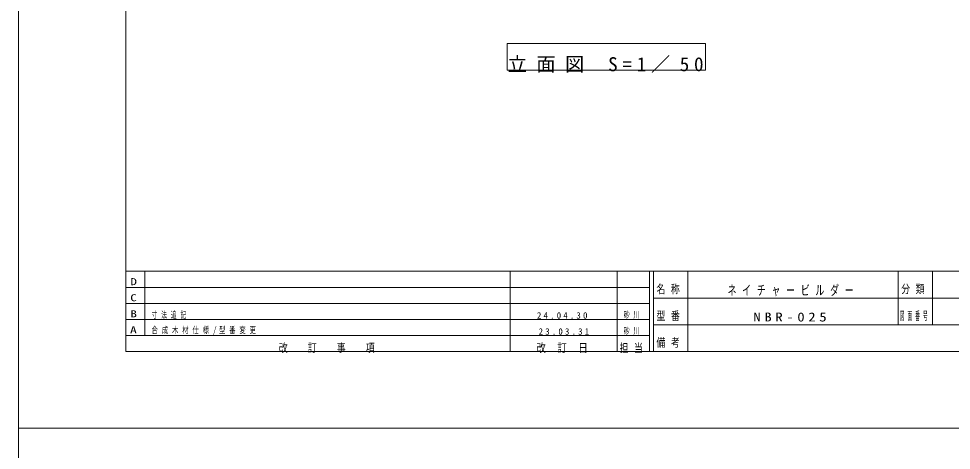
# Model space of a CAD drawing. Units: millimetres on the paper. Extents: x 0 to 420, y -594 to 297.
# Drawn here: x 0 to 243.9, y -302.8 to -189.9 of the extents above; entities that cross this region are included whole.
import ezdxf
from ezdxf.enums import TextEntityAlignment as Align

# ---------------------------------------------------------------- set-up
doc = ezdxf.new("R2010")
doc.units = ezdxf.units.MM
for name, color, linetype, lineweight in [('0_2', 7, 'Continuous', 13), ('2D', 7, 'Continuous', 13), ('FMT', 7, 'Continuous', 13), ('FMT-TXT', 7, 'Continuous', 13), ('TEXT', 7, 'Continuous', 13)]:
    doc.layers.add(name, color=color, linetype=linetype, lineweight=lineweight)
doc.styles.add('ＭＳ ゴシック', font='')
doc.styles.get('ＭＳ ゴシック').set_extended_font_data('MS Gothic')

msp = doc.modelspace()

# ---------------------------------------------------------------- linework, layer by layer
at = {"layer": '0_2'}
for p, q in [((0, -297), (0, 0)), ((420, -297), (0, -297)), ((0, -594), (0, -297)), ((0, -297), (420, -297))]:
    msp.add_line(p, q, dxfattribs=at)
at = {"layer": '2D'}
for p, q in [((127.746, -196.441), (127.746, -203.441)), ((179.603, -196.441), (127.746, -196.441)), ((179.603, -203.441), (179.603, -196.441)), ((127.746, -203.441), (179.603, -203.441))]:
    msp.add_line(p, q, dxfattribs=at)
at = {"layer": 'FMT'}
for p, q in [((28, -277), (28, -20)), ((28, -256), (403, -256)), ((33, -256), (33, -272.8)), ((128.5, -256), (128.5, -277)), ((156.5, -256), (156.5, -277)), ((165, -256), (165, -277)), ((166, -256), (166, -277)), ((175, -256), (175, -277)), ((230, -256), (230, -270)), ((239, -256), (239, -270)), ((28, -260.2), (165, -260.2)), ((166, -263), (306, -263)), ((28, -264.4), (165, -264.4)), ((28, -268.6), (165, -268.6)), ((166, -270), (306, -270)), ((28, -272.8), (165, -272.8)), ((403, -277), (28, -277))]:
    msp.add_line(p, q, dxfattribs=at)

# ---------------------------------------------------------------- texts
at = {"layer": 'FMT-TXT', "style": 'ＭＳ ゴシック'}
for s, width, p in [('D', 1.35, (29.25, -260.183)), ('C', 1.35, (29.19, -264.383)), ('B', 1.35, (29.25, -268.583)), ('A', 1.4, (29.131, -272.783))]:
    msp.add_text(s, height=1.833, dxfattribs=dict(at, width=width)).set_placement(p, align=Align.BOTTOM_LEFT)
at = {"layer": 'FMT-TXT', "attachment_point": 7, "style": 'ＭＳ ゴシック'}
for s, insert, char_height in [('\\T1.64;\\W0.75;名称', (166.8, -262), 2.199), ('\\T1.64;\\W0.65;ネイチャービルダー', (185.385, -262.533), 2.566), ('\\T1.64;\\W0.75;分類', (230.8, -262), 2.199), ('\\T1.64;\\W0.65;寸法追記', (34.755, -268.417), 1.686), ('\\T1.5;24.04.30', (135.551, -268.417), 1.686), ('\\T1.64;\\W0.65;砂川', (158.266, -268.417), 1.686), ('\\T1.64;\\W0.75;型番', (166.8, -269), 2.199), ('\\T1.5;\\W1.2;NBR-025', (192.146, -269.167), 2.346), ('\\T1.64;\\W0.4;図面番号', (230.43, -269), 2.199), ('\\T1.62;\\W0.7;合成木材仕様/型番変更', (34.755, -272.617), 1.686), ('\\T1.64;\\W0.65;砂川', (158.266, -272.617), 1.686), ('\\T1.5;23.03.31', (135.994, -272.617), 1.686), ('\\T1.64;\\W0.75;改\u3000訂\u3000事\u3000項', (68.05, -277.4), 2.199), ('\\T1.5;\\W0.8;改\\~訂\\~日', (135.4, -277.4), 2.199), ('\\T1.64;\\W0.75;担当', (157.15, -277.4), 2.199), ('\\T1.64;\\W0.75;備考', (166.8, -276), 2.199)]:
    msp.add_mtext(s, dxfattribs=dict(at, insert=insert, char_height=char_height))
at = {"layer": 'TEXT', "insert": (127.912, -204.107), "char_height": 3.666, "attachment_point": 7, "style": 'ＭＳ ゴシック'}
msp.add_mtext('\\T1.5;立面図\\~S=1／50', dxfattribs=at)

doc.saveas('drawing.dxf')
